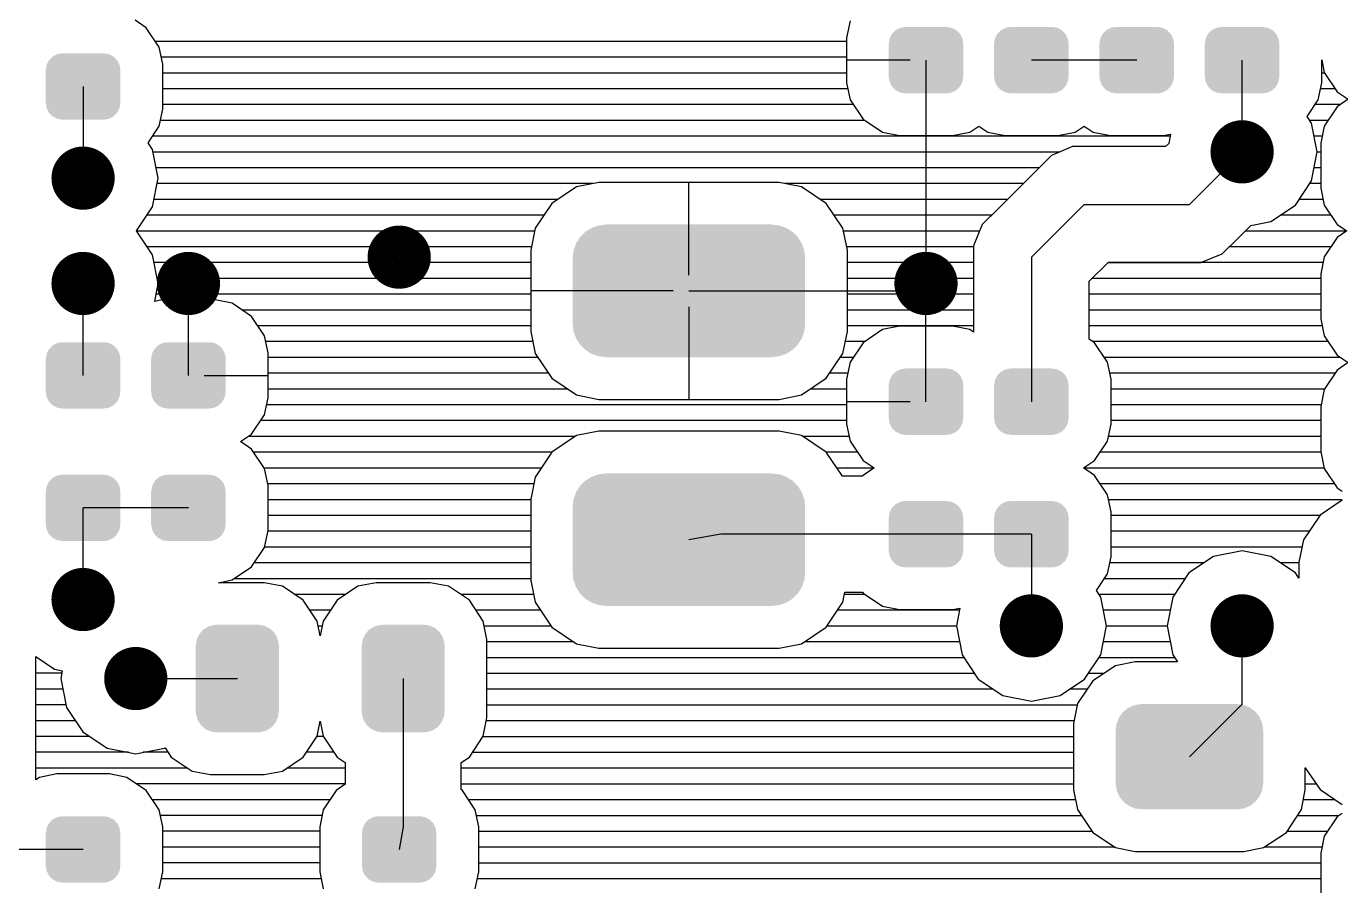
# Model space of a CAD drawing. Extents: x 295 to 953, y 10 to 290.
# Drawn here: x 572.76 to 609.2, y 87.59 to 111.42 of the extents above; entities that cross this region are included whole.
import ezdxf

# ---------------------------------------------------------------- set-up
doc = ezdxf.new("R2010")
doc.units = 0
doc.header["$LTSCALE"] = 5
doc.header["$MEASUREMENT"] = 0
doc.layers.get('0').update_dxf_attribs({"linetype": 'CONTINUOUS', "lineweight": 25})
doc.layers.add('DV-PEI-A6_BOT', color=7, linetype='CONTINUOUS')

msp = doc.modelspace()

# ---------------------------------------------------------------- linework, layer by layer
at = {"const_width": 0.876}
for points in [[(606.904, 107.94, -1), (606.027, 107.94, -1)], [(574.773, 107.21, -1), (573.896, 107.21, -1)], [(583.536, 105.019, -1), (582.659, 105.019, -1)], [(574.773, 104.289, -1), (573.896, 104.289, -1)], [(577.694, 104.289, -1), (576.817, 104.289, -1)], [(598.141, 104.289, -1), (597.264, 104.289, -1)], [(574.773, 95.526, -1), (573.896, 95.526, -1)], [(601.062, 94.796, -1), (600.185, 94.796, -1)], [(606.904, 94.796, -1), (606.027, 94.796, -1)], [(576.233, 93.335, -1), (575.357, 93.335, -1)]]:
    msp.add_lwpolyline(points, format="xyb", close=True, dxfattribs=at)
for points in [[(598.708, 111.087), (598.652, 111.204), (596.695, 111.087), (596.755, 111.204)], [(598.652, 111.204), (598.64, 111.217), (596.755, 111.204), (596.762, 111.217)], [(598.64, 111.217), (598.551, 111.309), (596.762, 111.217), (596.857, 111.309)], [(598.551, 111.309), (598.534, 111.318), (596.857, 111.309), (596.866, 111.318)], [(598.534, 111.318), (598.422, 111.377), (596.866, 111.318), (596.988, 111.377)], [(598.422, 111.377), (598.394, 111.382), (596.988, 111.377), (596.998, 111.382)], [(598.394, 111.382), (598.278, 111.402), (596.998, 111.382), (597.127, 111.402)], [(601.629, 111.087), (601.573, 111.204), (599.616, 111.087), (599.676, 111.204)], [(601.573, 111.204), (601.561, 111.217), (599.676, 111.204), (599.683, 111.217)], [(601.561, 111.217), (601.472, 111.309), (599.683, 111.217), (599.778, 111.309)], [(601.472, 111.309), (601.455, 111.318), (599.778, 111.309), (599.787, 111.318)], [(601.455, 111.318), (601.343, 111.377), (599.787, 111.318), (599.909, 111.377)], [(601.343, 111.377), (601.315, 111.382), (599.909, 111.377), (599.919, 111.382)], [(601.315, 111.382), (601.199, 111.402), (599.919, 111.382), (600.048, 111.402)], [(604.55, 111.087), (604.494, 111.204), (602.537, 111.087), (602.597, 111.204)], [(604.494, 111.204), (604.482, 111.217), (602.597, 111.204), (602.604, 111.217)], [(604.482, 111.217), (604.393, 111.309), (602.604, 111.217), (602.699, 111.309)], [(604.393, 111.309), (604.376, 111.318), (602.699, 111.309), (602.708, 111.318)], [(604.376, 111.318), (604.264, 111.377), (602.708, 111.318), (602.83, 111.377)], [(604.264, 111.377), (604.236, 111.382), (602.83, 111.377), (602.84, 111.382)], [(604.236, 111.382), (604.12, 111.402), (602.84, 111.382), (602.969, 111.402)], [(607.471, 111.087), (607.415, 111.204), (605.458, 111.087), (605.518, 111.204)], [(607.415, 111.204), (607.403, 111.217), (605.518, 111.204), (605.525, 111.217)], [(607.403, 111.217), (607.314, 111.309), (605.525, 111.217), (605.62, 111.309)], [(607.314, 111.309), (607.297, 111.318), (605.62, 111.309), (605.629, 111.318)], [(607.297, 111.318), (607.185, 111.377), (605.629, 111.318), (605.751, 111.377)], [(607.185, 111.377), (607.157, 111.382), (605.751, 111.377), (605.761, 111.382)], [(607.157, 111.382), (607.041, 111.402), (605.761, 111.382), (605.89, 111.402)], [(598.736, 110.02), (598.736, 110.943), (596.668, 110.02), (596.668, 110.943)], [(598.734, 110.943), (598.715, 111.072), (596.671, 110.943), (596.692, 111.072)], [(598.715, 111.072), (598.708, 111.087), (596.692, 111.072), (596.695, 111.087)], [(601.657, 110.02), (601.657, 110.943), (599.589, 110.02), (599.589, 110.943)], [(601.655, 110.943), (601.636, 111.072), (599.592, 110.943), (599.613, 111.072)], [(601.636, 111.072), (601.629, 111.087), (599.613, 111.072), (599.616, 111.087)], [(604.578, 110.02), (604.578, 110.943), (602.51, 110.02), (602.51, 110.943)], [(604.576, 110.943), (604.557, 111.072), (602.513, 110.943), (602.534, 111.072)], [(604.557, 111.072), (604.55, 111.087), (602.534, 111.072), (602.537, 111.087)], [(607.499, 110.02), (607.499, 110.943), (605.431, 110.02), (605.431, 110.943)], [(607.497, 110.943), (607.478, 111.072), (605.434, 110.943), (605.455, 111.072)], [(607.478, 111.072), (607.471, 111.087), (605.455, 111.072), (605.458, 111.087)], [(575.34, 110.357), (575.284, 110.474), (573.327, 110.357), (573.387, 110.474)], [(575.284, 110.474), (575.272, 110.486), (573.387, 110.474), (573.394, 110.486)], [(575.272, 110.486), (575.183, 110.579), (573.394, 110.486), (573.489, 110.579)], [(575.183, 110.579), (575.166, 110.588), (573.489, 110.579), (573.498, 110.588)], [(575.166, 110.588), (575.054, 110.647), (573.498, 110.588), (573.62, 110.647)], [(575.054, 110.647), (575.026, 110.652), (573.62, 110.647), (573.63, 110.652)], [(575.026, 110.652), (574.91, 110.671), (573.63, 110.652), (573.759, 110.671)], [(575.368, 109.29), (575.368, 110.213), (573.3, 109.29), (573.3, 110.213)], [(575.366, 110.213), (575.347, 110.342), (573.303, 110.213), (573.324, 110.342)], [(575.347, 110.342), (575.34, 110.357), (573.324, 110.342), (573.327, 110.357)], [(598.713, 109.891), (598.734, 110.02), (596.69, 109.891), (596.671, 110.02)], [(598.71, 109.876), (598.713, 109.891), (596.697, 109.876), (596.69, 109.891)], [(598.649, 109.759), (598.71, 109.876), (596.753, 109.759), (596.697, 109.876)], [(598.643, 109.746), (598.649, 109.759), (596.765, 109.746), (596.753, 109.759)], [(598.548, 109.654), (598.643, 109.746), (596.854, 109.654), (596.765, 109.746)], [(601.634, 109.891), (601.655, 110.02), (599.611, 109.891), (599.592, 110.02)], [(601.631, 109.876), (601.634, 109.891), (599.618, 109.876), (599.611, 109.891)], [(601.57, 109.759), (601.631, 109.876), (599.674, 109.759), (599.618, 109.876)], [(601.564, 109.746), (601.57, 109.759), (599.686, 109.746), (599.674, 109.759)], [(601.469, 109.654), (601.564, 109.746), (599.775, 109.654), (599.686, 109.746)], [(604.555, 109.891), (604.576, 110.02), (602.532, 109.891), (602.513, 110.02)], [(604.552, 109.876), (604.555, 109.891), (602.539, 109.876), (602.532, 109.891)], [(604.491, 109.759), (604.552, 109.876), (602.595, 109.759), (602.539, 109.876)], [(604.485, 109.746), (604.491, 109.759), (602.607, 109.746), (602.595, 109.759)], [(604.39, 109.654), (604.485, 109.746), (602.696, 109.654), (602.607, 109.746)], [(607.476, 109.891), (607.497, 110.02), (605.453, 109.891), (605.434, 110.02)], [(607.473, 109.876), (607.476, 109.891), (605.46, 109.876), (605.453, 109.891)], [(607.412, 109.759), (607.473, 109.876), (605.516, 109.759), (605.46, 109.876)], [(607.406, 109.746), (607.412, 109.759), (605.528, 109.746), (605.516, 109.759)], [(607.311, 109.654), (607.406, 109.746), (605.617, 109.654), (605.528, 109.746)], [(598.538, 109.645), (598.548, 109.654), (596.871, 109.645), (596.854, 109.654)], [(598.417, 109.586), (598.538, 109.645), (596.983, 109.586), (596.871, 109.645)], [(598.407, 109.581), (598.417, 109.586), (597.011, 109.581), (596.983, 109.586)], [(598.278, 109.561), (598.407, 109.581), (597.127, 109.561), (597.011, 109.581)], [(601.459, 109.645), (601.469, 109.654), (599.792, 109.645), (599.775, 109.654)], [(601.338, 109.586), (601.459, 109.645), (599.904, 109.586), (599.792, 109.645)], [(601.328, 109.581), (601.338, 109.586), (599.932, 109.581), (599.904, 109.586)], [(601.199, 109.561), (601.328, 109.581), (600.048, 109.561), (599.932, 109.581)], [(604.38, 109.645), (604.39, 109.654), (602.713, 109.645), (602.696, 109.654)], [(604.259, 109.586), (604.38, 109.645), (602.825, 109.586), (602.713, 109.645)], [(604.249, 109.581), (604.259, 109.586), (602.853, 109.581), (602.825, 109.586)], [(604.12, 109.561), (604.249, 109.581), (602.969, 109.561), (602.853, 109.581)], [(607.301, 109.645), (607.311, 109.654), (605.634, 109.645), (605.617, 109.654)], [(607.18, 109.586), (607.301, 109.645), (605.746, 109.586), (605.634, 109.645)], [(607.17, 109.581), (607.18, 109.586), (605.774, 109.581), (605.746, 109.586)], [(607.041, 109.561), (607.17, 109.581), (605.89, 109.561), (605.774, 109.581)], [(575.345, 109.16), (575.366, 109.29), (573.322, 109.16), (573.303, 109.29)], [(575.342, 109.146), (575.345, 109.16), (573.329, 109.146), (573.322, 109.16)], [(575.281, 109.029), (575.342, 109.146), (573.385, 109.029), (573.329, 109.146)], [(575.275, 109.016), (575.281, 109.029), (573.397, 109.016), (573.385, 109.029)], [(575.18, 108.923), (575.275, 109.016), (573.486, 108.923), (573.397, 109.016)], [(575.17, 108.914), (575.18, 108.923), (573.503, 108.914), (573.486, 108.923)], [(575.049, 108.855), (575.17, 108.914), (573.615, 108.855), (573.503, 108.914)], [(575.039, 108.851), (575.049, 108.855), (573.643, 108.851), (573.615, 108.855)], [(574.91, 108.831), (575.039, 108.851), (573.759, 108.831), (573.643, 108.851)], [(594.147, 105.577), (594.006, 105.719), (588.112, 105.577), (588.256, 105.719)], [(594.006, 105.719), (594, 105.723), (588.256, 105.719), (588.259, 105.723)], [(594, 105.723), (593.83, 105.829), (588.259, 105.723), (588.431, 105.829)], [(593.83, 105.829), (593.823, 105.832), (588.431, 105.829), (588.435, 105.832)], [(593.823, 105.832), (593.635, 105.897), (588.435, 105.832), (588.628, 105.897)], [(593.635, 105.897), (593.623, 105.899), (588.628, 105.897), (588.631, 105.899)], [(593.623, 105.899), (593.429, 105.92), (588.631, 105.899), (588.831, 105.92)], [(593.429, 105.92), (593.429, 105.925), (588.831, 105.92), (588.831, 105.925)], [(594.328, 105.207), (594.262, 105.397), (587.932, 105.207), (587.999, 105.397)], [(594.262, 105.397), (594.258, 105.403), (587.999, 105.397), (588.001, 105.403)], [(594.258, 105.403), (594.152, 105.573), (588.001, 105.403), (588.109, 105.573)], [(594.152, 105.573), (594.147, 105.577), (588.109, 105.573), (588.112, 105.577)], [(594.352, 105.002), (594.33, 105.202), (587.908, 105.002), (587.931, 105.202)], [(594.349, 104.928), (594.352, 105.002), (587.911, 104.928), (587.908, 105.002)], [(594.33, 105.202), (594.328, 105.207), (587.931, 105.202), (587.932, 105.207)], [(594.349, 103.241), (594.349, 104.928), (587.911, 103.241), (587.911, 104.928)], [(594.352, 103.167), (594.349, 103.241), (587.908, 103.167), (587.911, 103.241)], [(594.329, 102.967), (594.352, 103.167), (587.931, 102.967), (587.908, 103.167)], [(594.328, 102.962), (594.329, 102.967), (587.933, 102.962), (587.931, 102.967)], [(594.261, 102.772), (594.328, 102.962), (587.999, 102.772), (587.933, 102.962)], [(594.259, 102.766), (594.261, 102.772), (588.002, 102.766), (587.999, 102.772)], [(594.151, 102.596), (594.259, 102.766), (588.108, 102.596), (588.002, 102.766)], [(575.34, 102.347), (575.284, 102.464), (573.327, 102.347), (573.387, 102.464)], [(575.284, 102.464), (575.272, 102.477), (573.387, 102.464), (573.394, 102.477)], [(575.272, 102.477), (575.183, 102.57), (573.394, 102.477), (573.489, 102.57)], [(575.183, 102.57), (575.166, 102.579), (573.489, 102.57), (573.498, 102.579)], [(575.166, 102.579), (575.054, 102.638), (573.498, 102.579), (573.62, 102.638)], [(575.054, 102.638), (575.026, 102.643), (573.62, 102.638), (573.63, 102.643)], [(575.026, 102.643), (574.91, 102.662), (573.63, 102.643), (573.759, 102.662)], [(578.261, 102.347), (578.205, 102.464), (576.248, 102.347), (576.308, 102.464)], [(578.205, 102.464), (578.193, 102.477), (576.308, 102.464), (576.315, 102.477)], [(578.193, 102.477), (578.104, 102.57), (576.315, 102.477), (576.41, 102.57)], [(578.104, 102.57), (578.087, 102.579), (576.41, 102.57), (576.419, 102.579)], [(578.087, 102.579), (577.975, 102.638), (576.419, 102.579), (576.541, 102.638)], [(577.975, 102.638), (577.947, 102.643), (576.541, 102.638), (576.551, 102.643)], [(577.947, 102.643), (577.831, 102.662), (576.551, 102.643), (576.68, 102.662)], [(594.148, 102.592), (594.151, 102.596), (588.113, 102.592), (588.108, 102.596)], [(594.005, 102.45), (594.148, 102.592), (588.255, 102.45), (588.113, 102.592)], [(594.001, 102.446), (594.005, 102.45), (588.261, 102.446), (588.255, 102.45)], [(593.829, 102.34), (594.001, 102.446), (588.43, 102.34), (588.261, 102.446)], [(575.368, 101.28), (575.368, 102.203), (573.3, 101.28), (573.3, 102.203)], [(575.366, 102.203), (575.347, 102.333), (573.303, 102.203), (573.324, 102.333)], [(575.347, 102.333), (575.34, 102.347), (573.324, 102.333), (573.327, 102.347)], [(578.289, 101.28), (578.289, 102.203), (576.221, 101.28), (576.221, 102.203)], [(578.287, 102.203), (578.268, 102.333), (576.224, 102.203), (576.245, 102.333)], [(578.268, 102.333), (578.261, 102.347), (576.245, 102.333), (576.248, 102.347)], [(593.825, 102.337), (593.829, 102.34), (588.437, 102.337), (588.43, 102.34)], [(593.633, 102.272), (593.825, 102.337), (588.626, 102.272), (588.437, 102.337)], [(593.629, 102.27), (593.633, 102.272), (588.637, 102.27), (588.626, 102.272)], [(593.429, 102.249), (593.629, 102.27), (588.831, 102.249), (588.637, 102.27)], [(593.429, 102.244), (593.429, 102.249), (588.831, 102.244), (588.831, 102.249)], [(598.708, 101.617), (598.652, 101.734), (596.695, 101.617), (596.755, 101.734)], [(598.652, 101.734), (598.64, 101.747), (596.755, 101.734), (596.762, 101.747)], [(598.64, 101.747), (598.551, 101.839), (596.762, 101.747), (596.857, 101.839)], [(598.551, 101.839), (598.534, 101.849), (596.857, 101.839), (596.866, 101.849)], [(598.534, 101.849), (598.422, 101.908), (596.866, 101.849), (596.988, 101.908)], [(598.422, 101.908), (598.394, 101.912), (596.988, 101.908), (596.998, 101.912)], [(598.394, 101.912), (598.278, 101.932), (596.998, 101.912), (597.127, 101.932)], [(601.629, 101.617), (601.573, 101.734), (599.616, 101.617), (599.676, 101.734)], [(601.573, 101.734), (601.561, 101.747), (599.676, 101.734), (599.683, 101.747)], [(601.561, 101.747), (601.472, 101.839), (599.683, 101.747), (599.778, 101.839)], [(601.472, 101.839), (601.455, 101.849), (599.778, 101.839), (599.787, 101.849)], [(601.455, 101.849), (601.343, 101.908), (599.787, 101.849), (599.909, 101.908)], [(601.343, 101.908), (601.315, 101.912), (599.909, 101.908), (599.919, 101.912)], [(601.315, 101.912), (601.199, 101.932), (599.919, 101.912), (600.048, 101.932)], [(598.736, 100.55), (598.736, 101.473), (596.668, 100.55), (596.668, 101.473)], [(598.734, 101.473), (598.715, 101.603), (596.671, 101.473), (596.692, 101.603)], [(598.715, 101.603), (598.708, 101.617), (596.692, 101.603), (596.695, 101.617)], [(601.657, 100.55), (601.657, 101.473), (599.589, 100.55), (599.589, 101.473)], [(601.655, 101.473), (601.636, 101.603), (599.592, 101.473), (599.613, 101.603)], [(601.636, 101.603), (601.629, 101.617), (599.613, 101.603), (599.616, 101.617)], [(575.345, 101.151), (575.366, 101.28), (573.322, 101.151), (573.303, 101.28)], [(575.342, 101.136), (575.345, 101.151), (573.329, 101.136), (573.322, 101.151)], [(575.281, 101.019), (575.342, 101.136), (573.385, 101.019), (573.329, 101.136)], [(575.275, 101.007), (575.281, 101.019), (573.397, 101.007), (573.385, 101.019)], [(575.18, 100.914), (575.275, 101.007), (573.486, 100.914), (573.397, 101.007)], [(578.266, 101.151), (578.287, 101.28), (576.243, 101.151), (576.224, 101.28)], [(578.263, 101.136), (578.266, 101.151), (576.25, 101.136), (576.243, 101.151)], [(578.202, 101.019), (578.263, 101.136), (576.306, 101.019), (576.25, 101.136)], [(578.196, 101.007), (578.202, 101.019), (576.318, 101.007), (576.306, 101.019)], [(578.101, 100.914), (578.196, 101.007), (576.407, 100.914), (576.318, 101.007)], [(575.17, 100.905), (575.18, 100.914), (573.503, 100.905), (573.486, 100.914)], [(575.049, 100.846), (575.17, 100.905), (573.615, 100.846), (573.503, 100.905)], [(575.039, 100.841), (575.049, 100.846), (573.643, 100.841), (573.615, 100.846)], [(574.91, 100.822), (575.039, 100.841), (573.759, 100.822), (573.643, 100.841)], [(578.091, 100.905), (578.101, 100.914), (576.424, 100.905), (576.407, 100.914)], [(577.97, 100.846), (578.091, 100.905), (576.536, 100.846), (576.424, 100.905)], [(577.96, 100.841), (577.97, 100.846), (576.564, 100.841), (576.536, 100.846)], [(577.831, 100.822), (577.96, 100.841), (576.68, 100.822), (576.564, 100.841)], [(598.713, 100.421), (598.734, 100.55), (596.69, 100.421), (596.671, 100.55)], [(598.71, 100.406), (598.713, 100.421), (596.697, 100.406), (596.69, 100.421)], [(598.649, 100.289), (598.71, 100.406), (596.753, 100.289), (596.697, 100.406)], [(598.643, 100.277), (598.649, 100.289), (596.765, 100.277), (596.753, 100.289)], [(598.548, 100.184), (598.643, 100.277), (596.854, 100.184), (596.765, 100.277)], [(601.634, 100.421), (601.655, 100.55), (599.611, 100.421), (599.592, 100.55)], [(601.631, 100.406), (601.634, 100.421), (599.618, 100.406), (599.611, 100.421)], [(601.57, 100.289), (601.631, 100.406), (599.674, 100.289), (599.618, 100.406)], [(601.564, 100.277), (601.57, 100.289), (599.686, 100.277), (599.674, 100.289)], [(601.469, 100.184), (601.564, 100.277), (599.775, 100.184), (599.686, 100.277)], [(598.538, 100.175), (598.548, 100.184), (596.871, 100.175), (596.854, 100.184)], [(598.417, 100.116), (598.538, 100.175), (596.983, 100.116), (596.871, 100.175)], [(598.407, 100.111), (598.417, 100.116), (597.011, 100.111), (596.983, 100.116)], [(598.278, 100.092), (598.407, 100.111), (597.127, 100.092), (597.011, 100.111)], [(601.459, 100.175), (601.469, 100.184), (599.792, 100.175), (599.775, 100.184)], [(601.338, 100.116), (601.459, 100.175), (599.904, 100.116), (599.792, 100.175)], [(601.328, 100.111), (601.338, 100.116), (599.932, 100.111), (599.904, 100.116)], [(601.199, 100.092), (601.328, 100.111), (600.048, 100.092), (599.932, 100.111)], [(575.34, 98.673), (575.284, 98.79), (573.327, 98.673), (573.387, 98.79)], [(575.284, 98.79), (575.272, 98.802), (573.387, 98.79), (573.394, 98.802)], [(575.272, 98.802), (575.183, 98.895), (573.394, 98.802), (573.489, 98.895)], [(575.183, 98.895), (575.166, 98.904), (573.489, 98.895), (573.498, 98.904)], [(575.166, 98.904), (575.054, 98.963), (573.498, 98.904), (573.62, 98.963)], [(575.054, 98.963), (575.026, 98.968), (573.62, 98.963), (573.63, 98.968)], [(575.026, 98.968), (574.91, 98.987), (573.63, 98.968), (573.759, 98.987)], [(578.261, 98.673), (578.205, 98.79), (576.248, 98.673), (576.308, 98.79)], [(578.205, 98.79), (578.193, 98.802), (576.308, 98.79), (576.315, 98.802)], [(578.193, 98.802), (578.104, 98.895), (576.315, 98.802), (576.41, 98.895)], [(578.104, 98.895), (578.087, 98.904), (576.41, 98.895), (576.419, 98.904)], [(578.087, 98.904), (577.975, 98.963), (576.419, 98.904), (576.541, 98.963)], [(577.975, 98.963), (577.947, 98.968), (576.541, 98.963), (576.551, 98.968)], [(577.947, 98.968), (577.831, 98.987), (576.551, 98.968), (576.68, 98.987)], [(594.147, 98.678), (594.006, 98.82), (588.112, 98.678), (588.256, 98.82)], [(594.006, 98.82), (594, 98.824), (588.256, 98.82), (588.259, 98.824)], [(594, 98.824), (593.83, 98.93), (588.259, 98.824), (588.431, 98.93)], [(593.83, 98.93), (593.823, 98.932), (588.431, 98.93), (588.435, 98.932)], [(593.823, 98.932), (593.635, 98.998), (588.435, 98.932), (588.628, 98.998)], [(593.635, 98.998), (593.623, 98.999), (588.628, 98.998), (588.631, 98.999)], [(593.623, 98.999), (593.429, 99.021), (588.631, 98.999), (588.831, 99.021)], [(593.429, 99.021), (593.429, 99.025), (588.831, 99.021), (588.831, 99.025)], [(575.368, 97.606), (575.368, 98.529), (573.3, 97.606), (573.3, 98.529)], [(575.366, 98.529), (575.347, 98.658), (573.303, 98.529), (573.324, 98.658)], [(575.347, 98.658), (575.34, 98.673), (573.324, 98.658), (573.327, 98.673)], [(578.289, 97.606), (578.289, 98.529), (576.221, 97.606), (576.221, 98.529)], [(578.287, 98.529), (578.268, 98.658), (576.224, 98.529), (576.245, 98.658)], [(578.268, 98.658), (578.261, 98.673), (576.245, 98.658), (576.248, 98.673)], [(594.328, 98.308), (594.262, 98.498), (587.932, 98.308), (587.999, 98.498)], [(594.262, 98.498), (594.258, 98.503), (587.999, 98.498), (588.001, 98.503)], [(594.258, 98.503), (594.152, 98.673), (588.001, 98.503), (588.109, 98.673)], [(594.152, 98.673), (594.147, 98.678), (588.109, 98.673), (588.112, 98.678)], [(594.352, 98.102), (594.33, 98.302), (587.908, 98.102), (587.931, 98.302)], [(594.349, 98.029), (594.352, 98.102), (587.911, 98.029), (587.908, 98.102)], [(594.349, 96.341), (594.349, 98.029), (587.911, 96.341), (587.911, 98.029)], [(594.33, 98.302), (594.328, 98.308), (587.931, 98.302), (587.932, 98.308)], [(598.708, 97.943), (598.652, 98.06), (596.695, 97.943), (596.755, 98.06)], [(598.652, 98.06), (598.64, 98.072), (596.755, 98.06), (596.762, 98.072)], [(598.64, 98.072), (598.551, 98.165), (596.762, 98.072), (596.857, 98.165)], [(598.551, 98.165), (598.534, 98.174), (596.857, 98.165), (596.866, 98.174)], [(598.534, 98.174), (598.422, 98.233), (596.866, 98.174), (596.988, 98.233)], [(598.422, 98.233), (598.394, 98.238), (596.988, 98.233), (596.998, 98.238)], [(598.394, 98.238), (598.278, 98.257), (596.998, 98.238), (597.127, 98.257)], [(601.629, 97.943), (601.573, 98.06), (599.616, 97.943), (599.676, 98.06)], [(601.573, 98.06), (601.561, 98.072), (599.676, 98.06), (599.683, 98.072)], [(601.561, 98.072), (601.472, 98.165), (599.683, 98.072), (599.778, 98.165)], [(601.472, 98.165), (601.455, 98.174), (599.778, 98.165), (599.787, 98.174)], [(601.455, 98.174), (601.343, 98.233), (599.787, 98.174), (599.909, 98.233)], [(601.343, 98.233), (601.315, 98.238), (599.909, 98.233), (599.919, 98.238)], [(601.315, 98.238), (601.199, 98.257), (599.919, 98.238), (600.048, 98.257)], [(598.736, 96.876), (598.736, 97.799), (596.668, 96.876), (596.668, 97.799)], [(598.734, 97.799), (598.715, 97.928), (596.671, 97.799), (596.692, 97.928)], [(598.715, 97.928), (598.708, 97.943), (596.692, 97.928), (596.695, 97.943)], [(601.657, 96.876), (601.657, 97.799), (599.589, 96.876), (599.589, 97.799)], [(601.655, 97.799), (601.636, 97.928), (599.592, 97.799), (599.613, 97.928)], [(601.636, 97.928), (601.629, 97.943), (599.613, 97.928), (599.616, 97.943)], [(575.345, 97.476), (575.366, 97.606), (573.322, 97.476), (573.303, 97.606)], [(575.342, 97.462), (575.345, 97.476), (573.329, 97.462), (573.322, 97.476)], [(575.281, 97.345), (575.342, 97.462), (573.385, 97.345), (573.329, 97.462)], [(575.275, 97.332), (575.281, 97.345), (573.397, 97.332), (573.385, 97.345)], [(575.18, 97.239), (575.275, 97.332), (573.486, 97.239), (573.397, 97.332)], [(578.266, 97.476), (578.287, 97.606), (576.243, 97.476), (576.224, 97.606)], [(578.263, 97.462), (578.266, 97.476), (576.25, 97.462), (576.243, 97.476)], [(578.202, 97.345), (578.263, 97.462), (576.306, 97.345), (576.25, 97.462)], [(578.196, 97.332), (578.202, 97.345), (576.318, 97.332), (576.306, 97.345)], [(578.101, 97.239), (578.196, 97.332), (576.407, 97.239), (576.318, 97.332)], [(575.17, 97.23), (575.18, 97.239), (573.503, 97.23), (573.486, 97.239)], [(575.049, 97.171), (575.17, 97.23), (573.615, 97.171), (573.503, 97.23)], [(575.039, 97.167), (575.049, 97.171), (573.643, 97.167), (573.615, 97.171)], [(574.91, 97.147), (575.039, 97.167), (573.759, 97.147), (573.643, 97.167)], [(578.091, 97.23), (578.101, 97.239), (576.424, 97.23), (576.407, 97.239)], [(577.97, 97.171), (578.091, 97.23), (576.536, 97.171), (576.424, 97.23)], [(577.96, 97.167), (577.97, 97.171), (576.564, 97.167), (576.536, 97.171)], [(577.831, 97.147), (577.96, 97.167), (576.68, 97.147), (576.564, 97.167)], [(598.713, 96.746), (598.734, 96.876), (596.69, 96.746), (596.671, 96.876)], [(598.71, 96.731), (598.713, 96.746), (596.697, 96.731), (596.69, 96.746)], [(598.649, 96.614), (598.71, 96.731), (596.753, 96.614), (596.697, 96.731)], [(598.643, 96.602), (598.649, 96.614), (596.765, 96.602), (596.753, 96.614)], [(598.548, 96.509), (598.643, 96.602), (596.854, 96.509), (596.765, 96.602)], [(601.634, 96.746), (601.655, 96.876), (599.611, 96.746), (599.592, 96.876)], [(601.631, 96.731), (601.634, 96.746), (599.618, 96.731), (599.611, 96.746)], [(601.57, 96.614), (601.631, 96.731), (599.674, 96.614), (599.618, 96.731)], [(601.564, 96.602), (601.57, 96.614), (599.686, 96.602), (599.674, 96.614)], [(601.469, 96.509), (601.564, 96.602), (599.775, 96.509), (599.686, 96.602)], [(594.352, 96.268), (594.349, 96.341), (587.908, 96.268), (587.911, 96.341)], [(594.329, 96.068), (594.352, 96.268), (587.931, 96.068), (587.908, 96.268)], [(598.538, 96.5), (598.548, 96.509), (596.871, 96.5), (596.854, 96.509)], [(598.417, 96.441), (598.538, 96.5), (596.983, 96.441), (596.871, 96.5)], [(598.407, 96.436), (598.417, 96.441), (597.011, 96.436), (596.983, 96.441)], [(598.278, 96.417), (598.407, 96.436), (597.127, 96.417), (597.011, 96.436)], [(601.459, 96.5), (601.469, 96.509), (599.792, 96.5), (599.775, 96.509)], [(601.338, 96.441), (601.459, 96.5), (599.904, 96.441), (599.792, 96.5)], [(601.328, 96.436), (601.338, 96.441), (599.932, 96.436), (599.904, 96.441)], [(601.199, 96.417), (601.328, 96.436), (600.048, 96.417), (599.932, 96.436)], [(594.328, 96.062), (594.329, 96.068), (587.933, 96.062), (587.931, 96.068)], [(594.261, 95.872), (594.328, 96.062), (587.999, 95.872), (587.933, 96.062)], [(594.259, 95.867), (594.261, 95.872), (588.002, 95.867), (587.999, 95.872)], [(594.151, 95.697), (594.259, 95.867), (588.108, 95.697), (588.002, 95.867)], [(594.148, 95.692), (594.151, 95.697), (588.113, 95.692), (588.108, 95.697)], [(594.005, 95.55), (594.148, 95.692), (588.255, 95.55), (588.113, 95.692)], [(594.001, 95.547), (594.005, 95.55), (588.261, 95.547), (588.255, 95.55)], [(593.829, 95.44), (594.001, 95.547), (588.43, 95.44), (588.261, 95.547)], [(593.825, 95.438), (593.829, 95.44), (588.437, 95.438), (588.43, 95.44)], [(593.633, 95.372), (593.825, 95.438), (588.626, 95.372), (588.437, 95.438)], [(593.629, 95.371), (593.633, 95.372), (588.637, 95.371), (588.626, 95.372)], [(593.429, 95.35), (593.629, 95.371), (588.831, 95.35), (588.637, 95.371)], [(593.429, 95.345), (593.429, 95.35), (588.831, 95.345), (588.831, 95.35)], [(579.496, 94.735), (579.408, 94.776), (577.738, 94.735), (577.802, 94.776)], [(579.408, 94.776), (579.348, 94.803), (577.802, 94.776), (577.899, 94.803)], [(579.348, 94.803), (579.23, 94.821), (577.899, 94.803), (577.96, 94.821)], [(579.23, 94.821), (579.194, 94.826), (577.96, 94.821), (578.035, 94.826)], [(579.186, 94.828), (579.186, 94.831), (578.035, 94.828), (578.035, 94.831)], [(579.194, 94.826), (579.186, 94.828), (578.035, 94.826), (578.035, 94.828)], [(584.094, 94.735), (584.005, 94.776), (582.335, 94.735), (582.4, 94.776)], [(584.005, 94.776), (583.946, 94.803), (582.4, 94.776), (582.496, 94.803)], [(583.946, 94.803), (583.828, 94.821), (582.496, 94.803), (582.557, 94.821)], [(583.828, 94.821), (583.792, 94.826), (582.557, 94.821), (582.633, 94.826)], [(583.784, 94.828), (583.784, 94.831), (582.633, 94.828), (582.633, 94.831)], [(583.792, 94.826), (583.784, 94.828), (582.633, 94.826), (582.633, 94.828)], [(579.753, 94.332), (579.728, 94.417), (577.474, 94.332), (577.487, 94.417)], [(579.728, 94.417), (579.708, 94.489), (577.487, 94.417), (577.521, 94.489)], [(579.708, 94.489), (579.659, 94.565), (577.521, 94.489), (577.556, 94.565)], [(579.659, 94.565), (579.62, 94.627), (577.556, 94.565), (577.611, 94.627)], [(579.62, 94.627), (579.55, 94.688), (577.611, 94.627), (577.664, 94.688)], [(579.55, 94.688), (579.496, 94.735), (577.664, 94.688), (577.738, 94.735)], [(584.351, 94.332), (584.326, 94.417), (582.072, 94.332), (582.085, 94.417)], [(584.326, 94.417), (584.305, 94.489), (582.085, 94.417), (582.119, 94.489)], [(584.305, 94.489), (584.257, 94.565), (582.119, 94.489), (582.154, 94.565)], [(584.257, 94.565), (584.217, 94.627), (582.154, 94.565), (582.208, 94.627)], [(584.217, 94.627), (584.147, 94.688), (582.208, 94.627), (582.262, 94.688)], [(584.147, 94.688), (584.094, 94.735), (582.262, 94.688), (582.335, 94.735)], [(579.762, 92.415), (579.762, 94.255), (577.46, 92.415), (577.46, 94.255)], [(579.759, 94.255), (579.753, 94.332), (577.463, 94.255), (577.474, 94.332)], [(584.359, 92.415), (584.359, 94.255), (582.058, 92.415), (582.058, 94.255)], [(584.356, 94.255), (584.351, 94.332), (582.06, 94.255), (582.072, 94.332)], [(606.674, 92.537), (606.528, 92.595), (603.345, 92.537), (603.471, 92.595)], [(606.528, 92.595), (606.502, 92.605), (603.471, 92.595), (603.529, 92.605)], [(606.502, 92.605), (606.327, 92.627), (603.529, 92.605), (603.653, 92.627)], [(606.327, 92.627), (606.319, 92.628), (603.653, 92.627), (603.69, 92.628)], [(579.747, 92.338), (579.759, 92.415), (577.468, 92.338), (577.463, 92.415)], [(579.735, 92.253), (579.747, 92.338), (577.493, 92.253), (577.468, 92.338)], [(579.701, 92.181), (579.735, 92.253), (577.514, 92.181), (577.493, 92.253)], [(584.345, 92.338), (584.356, 92.415), (582.066, 92.338), (582.06, 92.415)], [(584.332, 92.253), (584.345, 92.338), (582.091, 92.253), (582.066, 92.338)], [(584.299, 92.181), (584.332, 92.253), (582.112, 92.181), (582.091, 92.253)], [(607.016, 92.117), (606.954, 92.252), (602.998, 92.117), (603.052, 92.252)], [(606.954, 92.252), (606.939, 92.285), (603.052, 92.252), (603.076, 92.285)], [(606.939, 92.285), (606.844, 92.401), (603.076, 92.285), (603.161, 92.401)], [(606.844, 92.401), (606.822, 92.428), (603.161, 92.401), (603.194, 92.428)], [(606.822, 92.428), (606.7, 92.518), (603.194, 92.428), (603.304, 92.518)], [(606.7, 92.518), (606.674, 92.537), (603.304, 92.518), (603.345, 92.537)], [(579.666, 92.105), (579.701, 92.181), (577.562, 92.105), (577.514, 92.181)], [(579.612, 92.043), (579.666, 92.105), (577.602, 92.043), (577.562, 92.105)], [(579.558, 91.982), (579.612, 92.043), (577.672, 91.982), (577.602, 92.043)], [(579.485, 91.935), (579.558, 91.982), (577.725, 91.935), (577.672, 91.982)], [(579.42, 91.894), (579.485, 91.935), (577.815, 91.894), (577.725, 91.935)], [(579.326, 91.867), (579.42, 91.894), (577.874, 91.867), (577.815, 91.894)], [(579.263, 91.849), (579.326, 91.867), (577.996, 91.849), (577.874, 91.867)], [(579.186, 91.843), (579.263, 91.849), (578.034, 91.843), (577.996, 91.849)], [(579.186, 91.843), (579.186, 91.843), (578.035, 91.843), (578.034, 91.843)], [(579.186, 91.84), (579.186, 91.843), (578.035, 91.84), (578.035, 91.843)], [(584.263, 92.105), (584.299, 92.181), (582.16, 92.105), (582.112, 92.181)], [(584.209, 92.043), (584.263, 92.105), (582.2, 92.043), (582.16, 92.105)], [(584.156, 91.982), (584.209, 92.043), (582.27, 91.982), (582.2, 92.043)], [(584.083, 91.935), (584.156, 91.982), (582.323, 91.935), (582.27, 91.982)], [(584.018, 91.894), (584.083, 91.935), (582.412, 91.894), (582.323, 91.935)], [(583.924, 91.867), (584.018, 91.894), (582.471, 91.867), (582.412, 91.894)], [(583.861, 91.849), (583.924, 91.867), (582.594, 91.849), (582.471, 91.867)], [(583.784, 91.843), (583.861, 91.849), (582.631, 91.843), (582.594, 91.849)], [(583.784, 91.843), (583.784, 91.843), (582.633, 91.843), (582.631, 91.843)], [(583.784, 91.84), (583.784, 91.843), (582.633, 91.84), (582.633, 91.843)], [(607.05, 91.898), (607.049, 91.936), (602.96, 91.898), (602.965, 91.936)], [(607.05, 90.438), (607.05, 91.898), (602.96, 90.438), (602.96, 91.898)], [(607.049, 91.936), (607.022, 92.081), (602.965, 91.936), (602.983, 92.081)], [(607.022, 92.081), (607.016, 92.117), (602.983, 92.081), (602.998, 92.117)], [(607.045, 90.4), (607.05, 90.438), (602.961, 90.4), (602.96, 90.438)], [(607.026, 90.255), (607.045, 90.4), (602.987, 90.255), (602.961, 90.4)], [(607.012, 90.218), (607.026, 90.255), (602.994, 90.218), (602.987, 90.255)], [(606.958, 90.083), (607.012, 90.218), (603.056, 90.083), (602.994, 90.218)], [(606.934, 90.051), (606.958, 90.083), (603.071, 90.051), (603.056, 90.083)], [(606.849, 89.935), (606.934, 90.051), (603.166, 89.935), (603.071, 90.051)], [(606.816, 89.908), (606.849, 89.935), (603.188, 89.908), (603.166, 89.935)], [(606.706, 89.818), (606.816, 89.908), (603.31, 89.818), (603.188, 89.908)], [(606.664, 89.799), (606.706, 89.818), (603.336, 89.799), (603.31, 89.818)], [(606.539, 89.741), (606.664, 89.799), (603.481, 89.741), (603.336, 89.799)], [(606.481, 89.731), (606.539, 89.741), (603.508, 89.731), (603.481, 89.741)], [(606.357, 89.708), (606.481, 89.731), (603.683, 89.708), (603.508, 89.731)], [(606.319, 89.707), (606.357, 89.708), (603.69, 89.707), (603.683, 89.708)], [(575.34, 89.203), (575.284, 89.32), (573.327, 89.203), (573.387, 89.32)], [(575.284, 89.32), (575.272, 89.332), (573.387, 89.32), (573.394, 89.332)], [(575.272, 89.332), (575.183, 89.425), (573.394, 89.332), (573.489, 89.425)], [(575.183, 89.425), (575.166, 89.434), (573.489, 89.425), (573.498, 89.434)], [(575.166, 89.434), (575.054, 89.493), (573.498, 89.434), (573.62, 89.493)], [(575.054, 89.493), (575.026, 89.498), (573.62, 89.493), (573.63, 89.498)], [(575.026, 89.498), (574.91, 89.518), (573.63, 89.498), (573.759, 89.518)], [(584.103, 89.203), (584.047, 89.32), (582.09, 89.203), (582.15, 89.32)], [(584.047, 89.32), (584.035, 89.332), (582.15, 89.32), (582.157, 89.332)], [(584.035, 89.332), (583.946, 89.425), (582.157, 89.332), (582.252, 89.425)], [(583.946, 89.425), (583.929, 89.434), (582.252, 89.425), (582.261, 89.434)], [(583.929, 89.434), (583.817, 89.493), (582.261, 89.434), (582.383, 89.493)], [(583.817, 89.493), (583.789, 89.498), (582.383, 89.493), (582.393, 89.498)], [(583.789, 89.498), (583.673, 89.518), (582.393, 89.498), (582.522, 89.518)], [(575.368, 88.136), (575.368, 89.059), (573.3, 88.136), (573.3, 89.059)], [(575.366, 89.059), (575.347, 89.188), (573.303, 89.059), (573.324, 89.188)], [(575.347, 89.188), (575.34, 89.203), (573.324, 89.188), (573.327, 89.203)], [(584.131, 88.136), (584.131, 89.059), (582.063, 88.136), (582.063, 89.059)], [(584.129, 89.059), (584.11, 89.188), (582.066, 89.059), (582.087, 89.188)], [(584.11, 89.188), (584.103, 89.203), (582.087, 89.188), (582.09, 89.203)], [(575.345, 88.006), (575.366, 88.136), (573.322, 88.006), (573.303, 88.136)], [(575.342, 87.992), (575.345, 88.006), (573.329, 87.992), (573.322, 88.006)], [(575.281, 87.875), (575.342, 87.992), (573.385, 87.875), (573.329, 87.992)], [(575.275, 87.862), (575.281, 87.875), (573.397, 87.862), (573.385, 87.875)], [(575.18, 87.77), (575.275, 87.862), (573.486, 87.77), (573.397, 87.862)], [(584.108, 88.006), (584.129, 88.136), (582.085, 88.006), (582.066, 88.136)], [(584.105, 87.992), (584.108, 88.006), (582.092, 87.992), (582.085, 88.006)], [(584.044, 87.875), (584.105, 87.992), (582.148, 87.875), (582.092, 87.992)], [(584.038, 87.862), (584.044, 87.875), (582.16, 87.862), (582.148, 87.875)], [(583.943, 87.77), (584.038, 87.862), (582.249, 87.77), (582.16, 87.862)], [(575.17, 87.761), (575.18, 87.77), (573.503, 87.761), (573.486, 87.77)], [(575.049, 87.701), (575.17, 87.761), (573.615, 87.701), (573.503, 87.761)], [(575.039, 87.697), (575.049, 87.701), (573.643, 87.697), (573.615, 87.701)], [(574.91, 87.677), (575.039, 87.697), (573.759, 87.677), (573.643, 87.697)], [(583.933, 87.761), (583.943, 87.77), (582.266, 87.761), (582.249, 87.77)], [(583.812, 87.701), (583.933, 87.761), (582.378, 87.701), (582.266, 87.761)], [(583.802, 87.697), (583.812, 87.701), (582.406, 87.697), (582.378, 87.701)], [(583.673, 87.677), (583.802, 87.697), (582.522, 87.677), (582.406, 87.697)]]:
    msp.add_solid(points)
at = {"layer": 'DV-PEI-A6_BOT'}
for p, q in [((576.087, 111.381), (575.777, 111.591)), ((595.599, 111.574), (595.5, 111.101)), ((576.443, 110.844), (576.087, 111.381)), ((595.5, 111.001), (576.338, 111.001)), ((576.543, 110.371), (576.443, 110.844)), ((595.5, 111.101), (595.5, 109.856)), ((595.5, 110.563), (576.502, 110.563)), ((597.264, 110.482), (595.5, 110.482)), ((597.702, 110.482), (597.702, 104.289)), ((603.544, 110.482), (600.623, 110.482)), ((606.465, 107.94), (606.465, 110.482)), ((608.674, 109.856), (608.674, 110.487)), ((608.674, 110.487), (608.744, 110.143)), ((576.543, 109.126), (576.543, 110.371)), ((595.5, 110.125), (576.543, 110.125)), ((608.75, 110.125), (608.674, 110.125)), ((608.744, 110.143), (609.1, 109.605)), ((574.334, 109.751), (574.334, 107.21)), ((595.535, 109.687), (576.543, 109.687)), ((595.5, 109.856), (595.599, 109.383)), ((597.702, 110.043), (597.702, 108.39)), ((608.574, 109.383), (608.674, 109.856)), ((609.042, 109.687), (608.639, 109.687)), ((595.599, 109.383), (595.956, 108.846)), ((608.271, 108.922), (608.574, 109.383)), ((609.1, 109.605), (609.41, 109.401)), ((609.41, 109.401), (609.1, 109.19)), ((576.443, 108.653), (576.543, 109.126)), ((595.687, 109.249), (576.543, 109.249)), ((609.188, 109.249), (608.487, 109.249)), ((609.1, 109.19), (608.744, 108.653)), ((576.14, 108.191), (576.443, 108.653)), ((596.002, 108.811), (576.478, 108.811)), ((595.956, 108.846), (596.493, 108.484)), ((598.918, 108.484), (599.163, 108.653)), ((599.163, 108.653), (599.414, 108.484)), ((601.839, 108.484), (602.084, 108.653)), ((602.084, 108.653), (602.335, 108.484)), ((608.393, 108.735), (608.271, 108.922)), ((608.849, 108.811), (608.341, 108.811)), ((608.551, 107.94), (608.393, 108.735)), ((608.744, 108.653), (608.644, 108.18)), ((604.473, 108.373), (576.262, 108.373)), ((596.493, 108.484), (596.972, 108.39)), ((596.972, 108.39), (598.439, 108.39)), ((598.439, 108.39), (598.918, 108.484)), ((599.414, 108.484), (599.893, 108.39)), ((599.893, 108.39), (601.36, 108.39)), ((601.36, 108.39), (601.839, 108.484)), ((602.335, 108.484), (602.814, 108.39)), ((602.814, 108.39), (604.281, 108.39)), ((604.281, 108.39), (604.479, 108.431)), ((604.479, 108.431), (604.432, 108.174)), ((608.685, 108.373), (608.463, 108.373)), ((576.262, 108.005), (576.14, 108.191)), ((576.42, 107.21), (576.262, 108.005)), ((601.412, 107.934), (576.274, 107.934)), ((601.768, 108.086), (601.178, 107.841)), ((604.345, 108.086), (601.768, 108.086)), ((604.432, 108.174), (604.345, 108.086)), ((605.005, 106.48), (606.465, 107.94)), ((608.393, 107.14), (608.551, 107.94)), ((608.644, 107.934), (608.551, 107.934)), ((608.644, 108.18), (608.644, 106.935)), ((601.178, 107.841), (599.718, 106.38)), ((576.262, 106.41), (576.42, 107.21)), ((600.84, 107.496), (576.362, 107.496)), ((607.943, 106.462), (608.393, 107.14)), ((608.644, 107.496), (608.463, 107.496)), ((588.466, 107.058), (576.391, 107.058)), ((588.016, 106.97), (587.327, 106.509)), ((588.63, 107.093), (588.016, 106.97)), ((593.636, 107.093), (588.63, 107.093)), ((591.13, 104.523), (591.13, 107.093)), ((594.25, 106.97), (593.636, 107.093)), ((600.401, 107.058), (593.8, 107.058)), ((594.939, 106.509), (594.25, 106.97)), ((608.644, 107.058), (608.341, 107.058)), ((608.644, 106.935), (608.744, 106.462)), ((575.818, 105.749), (576.262, 106.41)), ((587.496, 106.62), (576.303, 106.62)), ((587.327, 106.509), (586.866, 105.82)), ((599.963, 106.62), (594.77, 106.62)), ((595.401, 105.82), (594.939, 106.509)), ((600.623, 105.019), (602.084, 106.48)), ((602.084, 106.48), (605.005, 106.48)), ((607.266, 106.012), (607.943, 106.462)), ((608.709, 106.62), (608.049, 106.62)), ((608.744, 106.462), (609.1, 105.925)), ((587.111, 106.182), (576.116, 106.182)), ((599.525, 106.182), (595.155, 106.182)), ((599.718, 106.38), (599.262, 105.925)), ((608.925, 106.182), (607.523, 106.182)), ((576.262, 105.084), (575.818, 105.749)), ((586.854, 105.744), (575.818, 105.744)), ((586.866, 105.82), (586.743, 105.212)), ((595.523, 105.212), (595.401, 105.82)), ((599.192, 105.744), (595.412, 105.744)), ((599.262, 105.925), (599.017, 105.335)), ((606.372, 105.568), (606.705, 105.901)), ((609.369, 105.744), (606.547, 105.744)), ((606.705, 105.901), (607.266, 106.012)), ((609.1, 105.925), (609.369, 105.749)), ((609.369, 105.749), (609.1, 105.568)), ((599.017, 105.335), (599.017, 102.939)), ((605.916, 105.113), (606.372, 105.568)), ((609.1, 105.568), (608.744, 105.031)), ((586.766, 105.306), (576.116, 105.306)), ((576.42, 104.289), (576.262, 105.084)), ((586.743, 105.212), (586.743, 102.957)), ((599.017, 105.306), (595.5, 105.306)), ((595.523, 102.957), (595.523, 105.212)), ((600.623, 105.019), (600.623, 101.012)), ((605.326, 104.873), (605.916, 105.113)), ((608.925, 105.306), (606.109, 105.306)), ((608.744, 105.031), (608.644, 104.558)), ((586.743, 104.867), (576.303, 104.867)), ((599.017, 104.867), (595.523, 104.867)), ((602.23, 104.353), (602.75, 104.873)), ((602.75, 104.873), (605.326, 104.873)), ((608.709, 104.867), (602.75, 104.867)), ((574.334, 101.742), (574.334, 104.289)), ((576.327, 103.792), (576.42, 104.289)), ((586.743, 104.429), (576.391, 104.429)), ((577.255, 101.742), (577.255, 104.289)), ((599.017, 104.429), (595.523, 104.429)), ((597.504, 104.085), (597.702, 104.289)), ((597.702, 101.012), (597.702, 104.289)), ((602.23, 102.741), (602.23, 104.353)), ((608.644, 104.429), (602.312, 104.429)), ((608.644, 104.558), (608.644, 103.313)), ((586.743, 103.991), (576.362, 103.991)), ((590.692, 104.085), (586.743, 104.085)), ((591.13, 104.085), (597.504, 104.085)), ((591.568, 104.085), (595.523, 104.085)), ((599.017, 103.991), (595.523, 103.991)), ((608.644, 103.991), (602.23, 103.991)), ((576.525, 103.833), (576.327, 103.792)), ((577.992, 103.833), (576.525, 103.833)), ((577.255, 102.18), (577.255, 103.833)), ((578.471, 103.74), (577.992, 103.833)), ((579.008, 103.378), (578.471, 103.74)), ((586.743, 103.553), (578.739, 103.553)), ((591.13, 103.646), (591.13, 101.076)), ((599.017, 103.553), (595.523, 103.553)), ((608.644, 103.553), (602.23, 103.553)), ((579.364, 102.84), (579.008, 103.378)), ((608.644, 103.313), (608.744, 102.84)), ((586.743, 103.115), (579.183, 103.115)), ((579.464, 102.367), (579.364, 102.84)), ((586.743, 102.957), (586.866, 102.349)), ((595.401, 102.349), (595.523, 102.957)), ((599.017, 103.115), (595.523, 103.115)), ((596.493, 103.01), (595.956, 102.647)), ((596.972, 103.103), (596.493, 103.01)), ((598.439, 103.103), (596.972, 103.103)), ((597.702, 101.45), (597.702, 103.103)), ((598.918, 103.01), (598.439, 103.103)), ((599.017, 102.939), (598.918, 103.01)), ((608.685, 103.115), (602.23, 103.115)), ((608.744, 102.84), (609.1, 102.303)), ((586.801, 102.677), (579.399, 102.677)), ((596.002, 102.677), (595.465, 102.677)), ((595.956, 102.647), (595.599, 102.11)), ((602.376, 102.647), (602.23, 102.741)), ((608.849, 102.677), (602.329, 102.677)), ((602.732, 102.11), (602.376, 102.647)), ((579.464, 101.123), (579.464, 102.367)), ((586.936, 102.238), (579.464, 102.238)), ((586.866, 102.349), (587.327, 101.66)), ((594.939, 101.66), (595.401, 102.349)), ((595.687, 102.238), (595.331, 102.238)), ((595.599, 102.11), (595.5, 101.637)), ((609.188, 102.238), (602.645, 102.238)), ((602.832, 101.637), (602.732, 102.11)), ((609.1, 102.303), (609.41, 102.098)), ((609.41, 102.098), (609.1, 101.888)), ((577.694, 101.742), (579.464, 101.742)), ((587.234, 101.8), (579.464, 101.8)), ((595.535, 101.8), (595.033, 101.8)), ((609.042, 101.8), (602.797, 101.8)), ((609.1, 101.888), (608.744, 101.35)), ((587.765, 101.362), (579.464, 101.362)), ((587.327, 101.66), (588.016, 101.199)), ((594.25, 101.199), (594.939, 101.66)), ((595.5, 101.362), (594.501, 101.362)), ((595.5, 101.637), (595.5, 100.392)), ((602.832, 100.392), (602.832, 101.637)), ((608.75, 101.362), (602.832, 101.362)), ((608.744, 101.35), (608.644, 100.877)), ((579.364, 100.649), (579.464, 101.123)), ((588.016, 101.199), (588.63, 101.076)), ((588.63, 101.076), (593.636, 101.076)), ((593.636, 101.076), (594.25, 101.199)), ((597.264, 101.012), (595.5, 101.012)), ((579.008, 100.112), (579.364, 100.649)), ((595.5, 100.924), (579.423, 100.924)), ((608.656, 100.924), (602.832, 100.924)), ((608.644, 100.877), (608.644, 99.633)), ((595.5, 100.486), (579.259, 100.486)), ((595.5, 100.392), (595.599, 99.919)), ((602.732, 99.919), (602.832, 100.392)), ((608.644, 100.486), (602.832, 100.486)), ((578.698, 99.907), (579.008, 100.112)), ((579.008, 99.697), (578.698, 99.907)), ((587.987, 100.048), (578.92, 100.048)), ((588.016, 100.071), (587.327, 99.61)), ((588.63, 100.194), (588.016, 100.071)), ((593.636, 100.194), (588.63, 100.194)), ((594.25, 100.071), (593.636, 100.194)), ((594.939, 99.61), (594.25, 100.071)), ((595.57, 100.048), (594.279, 100.048)), ((595.599, 99.919), (595.956, 99.382)), ((602.376, 99.382), (602.732, 99.919)), ((608.644, 100.048), (602.762, 100.048)), ((579.364, 99.16), (579.008, 99.697)), ((587.333, 99.61), (579.066, 99.61)), ((587.327, 99.61), (586.866, 98.92)), ((595.804, 99.61), (594.933, 99.61)), ((595.389, 98.944), (594.939, 99.61)), ((608.65, 99.61), (602.528, 99.61)), ((608.644, 99.633), (608.744, 99.16)), ((587.035, 99.171), (579.359, 99.171)), ((579.464, 98.687), (579.364, 99.16)), ((596.265, 99.171), (595.231, 99.171)), ((595.956, 99.382), (596.265, 99.177)), ((596.265, 99.177), (595.956, 98.967)), ((602.066, 99.177), (602.376, 99.382)), ((602.376, 98.967), (602.066, 99.177)), ((608.738, 99.171), (602.066, 99.171)), ((608.744, 99.16), (609.1, 98.622)), ((586.866, 98.92), (586.743, 98.313)), ((595.938, 98.944), (595.389, 98.944)), ((595.956, 98.967), (595.938, 98.944)), ((602.732, 98.429), (602.376, 98.967)), ((586.83, 98.733), (579.452, 98.733)), ((579.464, 97.442), (579.464, 98.687)), ((609.024, 98.733), (602.528, 98.733)), ((602.832, 97.956), (602.732, 98.429)), ((609.1, 98.622), (609.24, 98.529)), ((574.334, 95.526), (574.334, 98.067)), ((577.255, 98.067), (574.334, 98.067)), ((586.743, 98.295), (579.464, 98.295)), ((586.743, 98.313), (586.743, 96.058)), ((609.24, 98.295), (602.762, 98.295)), ((609.24, 98.283), (608.627, 97.869)), ((586.743, 97.857), (579.464, 97.857)), ((602.832, 96.712), (602.832, 97.956)), ((608.621, 97.857), (602.832, 97.857)), ((608.627, 97.869), (608.165, 97.179)), ((579.364, 96.969), (579.464, 97.442)), ((586.743, 97.419), (579.458, 97.419)), ((592.012, 97.337), (591.13, 97.185)), ((597.702, 97.337), (592.012, 97.337)), ((600.623, 97.337), (597.702, 97.337)), ((600.623, 97.337), (600.623, 94.796)), ((608.329, 97.419), (602.832, 97.419)), ((579.008, 96.432), (579.364, 96.969)), ((586.743, 96.981), (579.37, 96.981)), ((608.125, 96.981), (602.832, 96.981)), ((608.165, 97.179), (608.043, 96.566)), ((602.732, 96.239), (602.832, 96.712)), ((605.671, 96.718), (604.993, 96.268)), ((606.465, 96.876), (605.671, 96.718)), ((607.266, 96.718), (606.465, 96.876)), ((607.943, 96.268), (607.266, 96.718)), ((608.043, 96.566), (608.043, 96.116)), ((578.471, 96.069), (579.008, 96.432)), ((586.743, 96.543), (579.084, 96.543)), ((602.429, 95.777), (602.732, 96.239)), ((605.408, 96.543), (602.797, 96.543)), ((604.993, 96.268), (604.543, 95.59)), ((608.043, 96.543), (607.529, 96.543)), ((608.043, 96.116), (607.943, 96.268)), ((578.091, 95.993), (578.471, 96.069)), ((579.359, 95.993), (578.091, 95.993)), ((586.743, 96.104), (578.523, 96.104)), ((579.867, 95.894), (579.359, 95.993)), ((580.439, 95.508), (579.867, 95.894)), ((581.952, 95.894), (581.38, 95.508)), ((582.461, 95.993), (581.952, 95.894)), ((583.956, 95.993), (582.461, 95.993)), ((584.464, 95.894), (583.956, 95.993)), ((585.043, 95.508), (584.464, 95.894)), ((586.743, 96.058), (586.866, 95.45)), ((604.888, 96.104), (602.645, 96.104)), ((581.619, 95.666), (580.2, 95.666)), ((580.825, 94.93), (580.439, 95.508)), ((581.38, 95.508), (580.994, 94.93)), ((586.825, 95.666), (584.803, 95.666)), ((585.428, 94.93), (585.043, 95.508)), ((595.401, 95.45), (595.453, 95.73)), ((596.002, 95.666), (595.442, 95.666)), ((595.453, 95.73), (595.938, 95.73)), ((595.938, 95.73), (595.956, 95.701)), ((595.956, 95.701), (596.493, 95.339)), ((602.551, 95.59), (602.429, 95.777)), ((604.596, 95.666), (602.499, 95.666)), ((602.709, 94.796), (602.551, 95.59)), ((604.543, 95.59), (604.386, 94.796)), ((581.193, 95.228), (580.626, 95.228)), ((587.012, 95.228), (585.23, 95.228)), ((586.866, 95.45), (587.327, 94.761)), ((594.939, 94.761), (595.401, 95.45)), ((598.631, 95.228), (595.255, 95.228)), ((596.493, 95.339), (596.972, 95.246)), ((596.972, 95.246), (598.439, 95.246)), ((598.439, 95.246), (598.637, 95.286)), ((598.637, 95.286), (598.544, 94.796)), ((604.473, 95.228), (602.621, 95.228)), ((580.907, 94.515), (580.825, 94.93)), ((580.965, 94.79), (580.854, 94.79)), ((580.994, 94.93), (580.907, 94.515)), ((585.528, 94.422), (585.428, 94.93)), ((587.304, 94.79), (585.452, 94.79)), ((587.327, 94.761), (588.016, 94.299)), ((594.25, 94.299), (594.939, 94.761)), ((598.544, 94.79), (594.963, 94.79)), ((598.544, 94.796), (598.701, 93.995)), ((602.551, 93.995), (602.709, 94.796)), ((604.386, 94.79), (602.709, 94.79)), ((604.386, 94.796), (604.543, 93.995)), ((606.465, 92.628), (606.465, 94.796)), ((585.528, 92.243), (585.528, 94.422)), ((587.935, 94.352), (585.528, 94.352)), ((588.016, 94.299), (588.63, 94.176)), ((588.63, 94.176), (593.636, 94.176)), ((593.636, 94.176), (594.25, 94.299)), ((598.631, 94.352), (594.332, 94.352)), ((604.473, 94.352), (602.621, 94.352)), ((573.02, 93.943), (573.54, 93.598)), ((573.02, 90.525), (573.02, 93.943)), ((573.061, 93.919), (573.02, 93.919)), ((598.754, 93.914), (585.528, 93.914)), ((598.701, 93.995), (599.151, 93.318)), ((602.101, 93.318), (602.551, 93.995)), ((602.954, 93.692), (602.323, 93.271)), ((604.596, 93.914), (602.499, 93.914)), ((603.504, 93.797), (602.954, 93.692)), ((604.672, 93.797), (603.504, 93.797)), ((604.543, 93.995), (604.672, 93.797)), ((573.744, 93.481), (573.02, 93.481)), ((573.54, 93.598), (573.756, 93.551)), ((573.756, 93.551), (573.715, 93.335)), ((573.715, 93.335), (573.873, 92.535)), ((575.795, 93.335), (578.611, 93.335)), ((583.208, 93.335), (583.208, 89.222)), ((599.046, 93.475), (585.528, 93.475)), ((599.151, 93.318), (599.829, 92.868)), ((601.424, 92.868), (602.101, 93.318)), ((602.639, 93.475), (602.207, 93.475)), ((573.774, 93.043), (573.02, 93.043)), ((599.572, 93.037), (585.528, 93.037)), ((602.172, 93.037), (601.681, 93.037)), ((602.323, 93.271), (601.903, 92.64)), ((573.861, 92.605), (573.02, 92.605)), ((601.897, 92.599), (585.528, 92.599)), ((599.829, 92.868), (600.623, 92.71)), ((600.623, 92.71), (601.424, 92.868)), ((601.903, 92.64), (601.792, 92.085)), ((605.005, 91.168), (606.465, 92.628)), ((573.873, 92.535), (574.323, 91.857)), ((585.428, 91.735), (585.528, 92.243)), ((574.118, 92.167), (573.02, 92.167)), ((574.323, 91.857), (575, 91.407)), ((580.825, 91.735), (580.907, 92.149)), ((580.907, 92.149), (580.994, 91.735)), ((601.809, 92.161), (585.51, 92.161)), ((601.792, 92.085), (601.792, 90.251)), ((574.521, 91.729), (573.02, 91.729)), ((580.439, 91.156), (580.825, 91.735)), ((580.994, 91.729), (580.825, 91.729)), ((580.994, 91.735), (581.38, 91.156)), ((585.043, 91.156), (585.428, 91.735)), ((601.792, 91.723), (585.423, 91.723)), ((575.596, 91.291), (573.02, 91.291)), ((575, 91.407), (575.795, 91.25)), ((575.795, 91.25), (576.595, 91.407)), ((576.689, 91.291), (575.999, 91.291)), ((576.595, 91.407), (576.607, 91.413)), ((576.607, 91.413), (576.776, 91.156)), ((576.776, 91.156), (577.355, 90.771)), ((579.867, 90.771), (580.439, 91.156)), ((581.292, 91.291), (580.527, 91.291)), ((581.38, 91.156), (581.602, 91.004)), ((584.815, 91.004), (585.043, 91.156)), ((601.792, 91.285), (585.13, 91.285)), ((577.238, 90.852), (573.02, 90.852)), ((577.355, 90.771), (577.863, 90.671)), ((579.359, 90.671), (579.867, 90.771)), ((581.602, 90.852), (579.984, 90.852)), ((581.602, 91.004), (581.602, 90.403)), ((584.815, 90.257), (584.815, 91.004)), ((601.792, 90.847), (584.815, 90.847)), ((608.218, 90.251), (608.218, 90.864)), ((608.218, 90.864), (608.627, 90.257)), ((608.23, 90.847), (608.218, 90.847)), ((573.125, 90.595), (573.02, 90.525)), ((573.604, 90.689), (573.125, 90.595)), ((575.071, 90.689), (573.604, 90.689)), ((575.55, 90.595), (575.071, 90.689)), ((576.087, 90.233), (575.55, 90.595)), ((581.602, 90.414), (575.818, 90.414)), ((577.863, 90.671), (579.359, 90.671)), ((581.602, 90.403), (581.351, 90.233)), ((601.792, 90.408), (584.815, 90.408)), ((608.522, 90.408), (608.218, 90.408)), ((576.443, 89.696), (576.087, 90.233)), ((581.351, 90.233), (580.994, 89.696)), ((584.85, 90.233), (584.815, 90.257)), ((585.206, 89.696), (584.85, 90.233)), ((601.792, 90.251), (601.903, 89.702)), ((608.113, 89.702), (608.218, 90.251)), ((608.627, 90.257), (609.24, 89.842)), ((581.175, 89.976), (576.262, 89.976)), ((576.543, 89.222), (576.443, 89.696)), ((580.994, 89.696), (580.895, 89.222)), ((601.85, 89.97), (585.025, 89.97)), ((585.306, 89.222), (585.206, 89.696)), ((601.903, 89.702), (602.323, 89.071)), ((607.692, 89.071), (608.113, 89.702)), ((609.048, 89.97), (608.165, 89.97)), ((580.959, 89.538), (576.478, 89.538)), ((602.014, 89.532), (585.241, 89.532)), ((609.147, 89.532), (608.002, 89.532)), ((609.1, 89.503), (608.744, 88.965)), ((609.24, 89.596), (609.1, 89.503)), ((576.543, 87.978), (576.543, 89.222)), ((580.895, 89.1), (576.543, 89.1)), ((580.895, 89.222), (580.895, 87.978)), ((583.208, 89.222), (583.097, 88.597)), ((585.306, 87.978), (585.306, 89.222)), ((602.306, 89.094), (585.306, 89.094)), ((602.323, 89.071), (602.954, 88.65)), ((607.061, 88.65), (607.692, 89.071)), ((608.831, 89.094), (607.71, 89.094)), ((608.744, 88.965), (608.644, 88.492)), ((574.334, 88.597), (571.413, 88.597)), ((580.895, 88.662), (576.543, 88.662)), ((602.943, 88.656), (585.306, 88.656)), ((602.954, 88.65), (603.504, 88.539)), ((606.512, 88.539), (607.061, 88.65)), ((608.68, 88.656), (607.073, 88.656)), ((580.895, 88.223), (576.543, 88.223)), ((608.644, 88.218), (585.306, 88.218)), ((603.504, 88.539), (606.512, 88.539)), ((608.644, 88.492), (608.644, 87.248)), ((576.443, 87.505), (576.543, 87.978)), ((580.895, 87.978), (580.994, 87.505)), ((585.206, 87.505), (585.306, 87.978)), ((580.936, 87.785), (576.502, 87.785)), ((608.644, 87.78), (585.265, 87.78))]:
    msp.add_line(p, q, dxfattribs=at)

doc.saveas('drawing.dxf')
